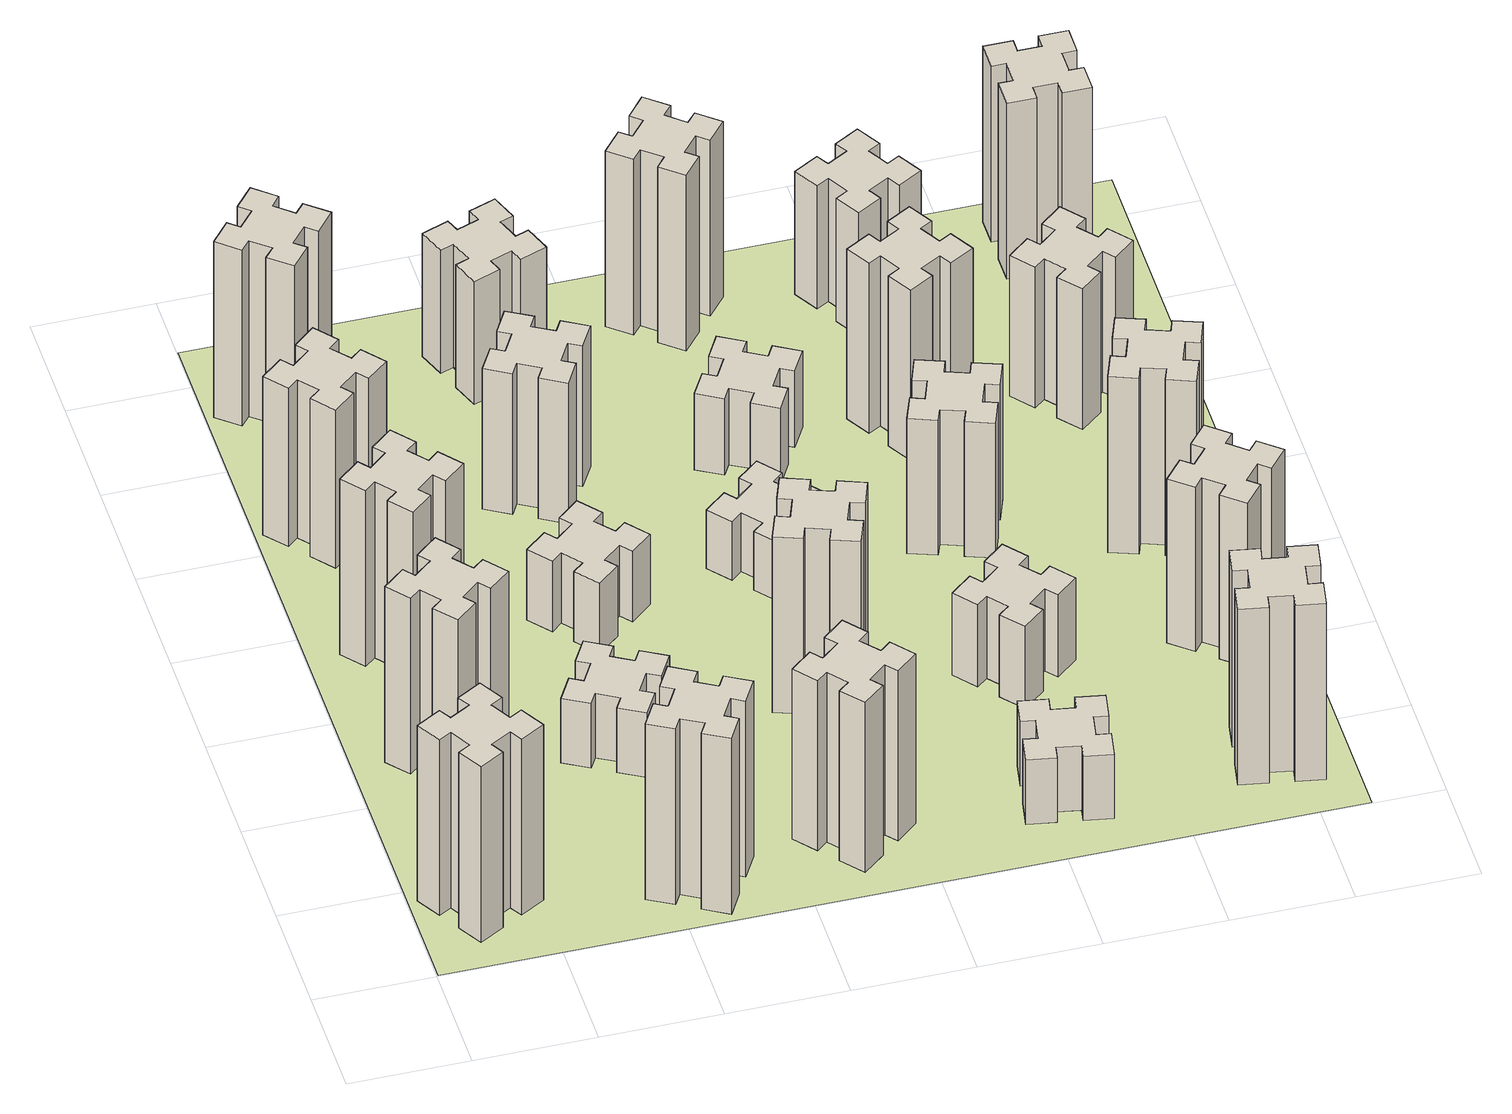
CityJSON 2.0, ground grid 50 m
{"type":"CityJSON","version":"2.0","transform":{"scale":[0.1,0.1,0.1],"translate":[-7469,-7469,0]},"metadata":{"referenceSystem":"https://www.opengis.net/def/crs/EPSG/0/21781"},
"CityObjects":{
"building1":{"type":"Building","attributes":{"class":"1000","function":"1000","usage":"1000","yearOfConstruction":2016,"roofType":"1000","measuredHeight":90,"storeysAboveGround":30,"storeysBelowGround":0},"geometry":[{"type":"Solid","lod":"1","boundaries":[[[[0,1,2,3,4,5,6,7,8,9,10,11,12,13,14,15,16,17,18,19]],[[17,16,20,21]],[[16,15,22,20]],[[15,14,23,22]],[[14,13,24,23]],[[13,12,25,24]],[[12,11,26,25]],[[11,10,27,26]],[[10,9,28,27]],[[9,8,29,28]],[[8,7,30,29]],[[7,6,31,30]],[[6,5,32,31]],[[5,4,33,32]],[[4,3,34,33]],[[3,2,35,34]],[[2,1,36,35]],[[1,0,37,36]],[[0,19,38,37]],[[19,18,39,38]],[[18,17,21,39]],[[24,25,26,27,28,29,30,31,32,33,34,35,36,37,38,39,21,20,22,23]]]]}]},
"building2":{"type":"Building","attributes":{"class":"1000","function":"1000","usage":"1000","yearOfConstruction":2016,"roofType":"1000","measuredHeight":90,"storeysAboveGround":30,"storeysBelowGround":0},"geometry":[{"type":"Solid","lod":"1","boundaries":[[[[40,41,42,43,44,45,46,47,48,49,50,51,52,53,54,55,56,57,58,59]],[[57,56,60,61]],[[56,55,62,60]],[[55,54,63,62]],[[54,53,64,63]],[[53,52,65,64]],[[52,51,66,65]],[[51,50,67,66]],[[50,49,68,67]],[[49,48,69,68]],[[48,47,70,69]],[[47,46,71,70]],[[46,45,72,71]],[[45,44,73,72]],[[44,43,74,73]],[[43,42,75,74]],[[42,41,76,75]],[[41,40,77,76]],[[40,59,78,77]],[[59,58,79,78]],[[58,57,61,79]],[[64,65,66,67,68,69,70,71,72,73,74,75,76,77,78,79,61,60,62,63]]]]}]},
"building3":{"type":"Building","attributes":{"class":"1000","function":"1000","usage":"1000","yearOfConstruction":2016,"roofType":"1000","measuredHeight":90,"storeysAboveGround":30,"storeysBelowGround":0},"geometry":[{"type":"Solid","lod":"1","boundaries":[[[[80,81,82,83,84,85,86,87,88,89,90,91,92,93,94,95,96,97,98,99]],[[97,96,100,101]],[[96,95,102,100]],[[95,94,103,102]],[[94,93,104,103]],[[93,92,105,104]],[[92,91,106,105]],[[91,90,107,106]],[[90,89,108,107]],[[89,88,109,108]],[[88,87,110,109]],[[87,86,111,110]],[[86,85,112,111]],[[85,84,113,112]],[[84,83,114,113]],[[83,82,115,114]],[[82,81,116,115]],[[81,80,117,116]],[[80,99,118,117]],[[99,98,119,118]],[[98,97,101,119]],[[104,105,106,107,108,109,110,111,112,113,114,115,116,117,118,119,101,100,102,103]]]]}]},
"building4":{"type":"Building","attributes":{"class":"1000","function":"1000","usage":"1000","yearOfConstruction":2016,"roofType":"1000","measuredHeight":81,"storeysAboveGround":30,"storeysBelowGround":0},"geometry":[{"type":"Solid","lod":"1","boundaries":[[[[120,121,122,123,124,125,126,127,128,129,130,131,132,133,134,135,136,137,138,139]],[[137,136,140,141]],[[136,135,142,140]],[[135,134,143,142]],[[134,133,144,143]],[[133,132,145,144]],[[132,131,146,145]],[[131,130,147,146]],[[130,129,148,147]],[[129,128,149,148]],[[128,127,150,149]],[[127,126,151,150]],[[126,125,152,151]],[[125,124,153,152]],[[124,123,154,153]],[[123,122,155,154]],[[122,121,156,155]],[[121,120,157,156]],[[120,139,158,157]],[[139,138,159,158]],[[138,137,141,159]],[[144,145,146,147,148,149,150,151,152,153,154,155,156,157,158,159,141,140,142,143]]]]}]},
"building5":{"type":"Building","attributes":{"class":"1000","function":"1000","usage":"1000","yearOfConstruction":2016,"roofType":"1000","measuredHeight":90,"storeysAboveGround":30,"storeysBelowGround":0},"geometry":[{"type":"Solid","lod":"1","boundaries":[[[[160,161,162,163,164,165,166,167,168,169,170,171,172,173,174,175,176,177,178,179]],[[177,176,180,181]],[[176,175,182,180]],[[175,174,183,182]],[[174,173,184,183]],[[173,172,185,184]],[[172,171,186,185]],[[171,170,187,186]],[[170,169,188,187]],[[169,168,189,188]],[[168,167,190,189]],[[167,166,191,190]],[[166,165,192,191]],[[165,164,193,192]],[[164,163,194,193]],[[163,162,195,194]],[[162,161,196,195]],[[161,160,197,196]],[[160,179,198,197]],[[179,178,199,198]],[[178,177,181,199]],[[184,185,186,187,188,189,190,191,192,193,194,195,196,197,198,199,181,180,182,183]]]]}]},
"building6":{"type":"Building","attributes":{"class":"1000","function":"1000","usage":"1000","yearOfConstruction":2016,"roofType":"1000","measuredHeight":90,"storeysAboveGround":30,"storeysBelowGround":0},"geometry":[{"type":"Solid","lod":"1","boundaries":[[[[200,201,202,203,204,205,206,207,208,209,210,211,212,213,214,215,216,217,218,219]],[[217,216,220,221]],[[216,215,222,220]],[[215,214,223,222]],[[214,213,224,223]],[[213,212,225,224]],[[212,211,226,225]],[[211,210,227,226]],[[210,209,228,227]],[[209,208,229,228]],[[208,207,230,229]],[[207,206,231,230]],[[206,205,232,231]],[[205,204,233,232]],[[204,203,234,233]],[[203,202,235,234]],[[202,201,236,235]],[[201,200,237,236]],[[200,219,238,237]],[[219,218,239,238]],[[218,217,221,239]],[[224,225,226,227,228,229,230,231,232,233,234,235,236,237,238,239,221,220,222,223]]]]}]},
"building7":{"type":"Building","attributes":{"class":"1000","function":"1000","usage":"1000","yearOfConstruction":2016,"roofType":"1000","measuredHeight":33,"storeysAboveGround":30,"storeysBelowGround":0},"geometry":[{"type":"Solid","lod":"1","boundaries":[[[[240,241,242,243,244,245,246,247,248,249,250,251,252,253,254,255,256,257,258,259]],[[257,256,260,261]],[[256,255,262,260]],[[255,254,263,262]],[[254,253,264,263]],[[253,252,265,264]],[[252,251,266,265]],[[251,250,267,266]],[[250,249,268,267]],[[249,248,269,268]],[[248,247,270,269]],[[247,246,271,270]],[[246,245,272,271]],[[245,244,273,272]],[[244,243,274,273]],[[243,242,275,274]],[[242,241,276,275]],[[241,240,277,276]],[[240,259,278,277]],[[259,258,279,278]],[[258,257,261,279]],[[264,265,266,267,268,269,270,271,272,273,274,275,276,277,278,279,261,260,262,263]]]]}]},
"building8":{"type":"Building","attributes":{"class":"1000","function":"1000","usage":"1000","yearOfConstruction":2016,"roofType":"1000","measuredHeight":36,"storeysAboveGround":30,"storeysBelowGround":0},"geometry":[{"type":"Solid","lod":"1","boundaries":[[[[280,281,282,283,284,285,286,287,288,289,290,291,292,293,294,295,296,297,298,299]],[[297,296,300,301]],[[296,295,302,300]],[[295,294,303,302]],[[294,293,304,303]],[[293,292,305,304]],[[292,291,306,305]],[[291,290,307,306]],[[290,289,308,307]],[[289,288,309,308]],[[288,287,310,309]],[[287,286,311,310]],[[286,285,312,311]],[[285,284,313,312]],[[284,283,314,313]],[[283,282,315,314]],[[282,281,316,315]],[[281,280,317,316]],[[280,299,318,317]],[[299,298,319,318]],[[298,297,301,319]],[[304,305,306,307,308,309,310,311,312,313,314,315,316,317,318,319,301,300,302,303]]]]}]},
"building9":{"type":"Building","attributes":{"class":"1000","function":"1000","usage":"1000","yearOfConstruction":2016,"roofType":"1000","measuredHeight":87,"storeysAboveGround":30,"storeysBelowGround":0},"geometry":[{"type":"Solid","lod":"1","boundaries":[[[[320,321,322,323,324,325,326,327,328,329,330,331,332,333,334,335,336,337,338,339]],[[337,336,340,341]],[[336,335,342,340]],[[335,334,343,342]],[[334,333,344,343]],[[333,332,345,344]],[[332,331,346,345]],[[331,330,347,346]],[[330,329,348,347]],[[329,328,349,348]],[[328,327,350,349]],[[327,326,351,350]],[[326,325,352,351]],[[325,324,353,352]],[[324,323,354,353]],[[323,322,355,354]],[[322,321,356,355]],[[321,320,357,356]],[[320,339,358,357]],[[339,338,359,358]],[[338,337,341,359]],[[344,345,346,347,348,349,350,351,352,353,354,355,356,357,358,359,341,340,342,343]]]]}]},
"building10":{"type":"Building","attributes":{"class":"1000","function":"1000","usage":"1000","yearOfConstruction":2016,"roofType":"1000","measuredHeight":72,"storeysAboveGround":30,"storeysBelowGround":0},"geometry":[{"type":"Solid","lod":"1","boundaries":[[[[360,361,362,363,364,365,366,367,368,369,370,371,372,373,374,375,376,377,378,379]],[[377,376,380,381]],[[376,375,382,380]],[[375,374,383,382]],[[374,373,384,383]],[[373,372,385,384]],[[372,371,386,385]],[[371,370,387,386]],[[370,369,388,387]],[[369,368,389,388]],[[368,367,390,389]],[[367,366,391,390]],[[366,365,392,391]],[[365,364,393,392]],[[364,363,394,393]],[[363,362,395,394]],[[362,361,396,395]],[[361,360,397,396]],[[360,379,398,397]],[[379,378,399,398]],[[378,377,381,399]],[[384,385,386,387,388,389,390,391,392,393,394,395,396,397,398,399,381,380,382,383]]]]}]},
"building11":{"type":"Building","attributes":{"class":"1000","function":"1000","usage":"1000","yearOfConstruction":2016,"roofType":"1000","measuredHeight":63,"storeysAboveGround":30,"storeysBelowGround":0},"geometry":[{"type":"Solid","lod":"1","boundaries":[[[[400,401,402,403,404,405,406,407,408,409,410,411,412,413,414,415,416,417,418,419]],[[417,416,420,421]],[[416,415,422,420]],[[415,414,423,422]],[[414,413,424,423]],[[413,412,425,424]],[[412,411,426,425]],[[411,410,427,426]],[[410,409,428,427]],[[409,408,429,428]],[[408,407,430,429]],[[407,406,431,430]],[[406,405,432,431]],[[405,404,433,432]],[[404,403,434,433]],[[403,402,435,434]],[[402,401,436,435]],[[401,400,437,436]],[[400,419,438,437]],[[419,418,439,438]],[[418,417,421,439]],[[424,425,426,427,428,429,430,431,432,433,434,435,436,437,438,439,421,420,422,423]]]]}]},
"building12":{"type":"Building","attributes":{"class":"1000","function":"1000","usage":"1000","yearOfConstruction":2016,"roofType":"1000","measuredHeight":90,"storeysAboveGround":30,"storeysBelowGround":0},"geometry":[{"type":"Solid","lod":"1","boundaries":[[[[440,441,442,443,444,445,446,447,448,449,450,451,452,453,454,455,456,457,458,459]],[[457,456,460,461]],[[456,455,462,460]],[[455,454,463,462]],[[454,453,464,463]],[[453,452,465,464]],[[452,451,466,465]],[[451,450,467,466]],[[450,449,468,467]],[[449,448,469,468]],[[448,447,470,469]],[[447,446,471,470]],[[446,445,472,471]],[[445,444,473,472]],[[444,443,474,473]],[[443,442,475,474]],[[442,441,476,475]],[[441,440,477,476]],[[440,459,478,477]],[[459,458,479,478]],[[458,457,461,479]],[[464,465,466,467,468,469,470,471,472,473,474,475,476,477,478,479,461,460,462,463]]]]}]},
"building13":{"type":"Building","attributes":{"class":"1000","function":"1000","usage":"1000","yearOfConstruction":2016,"roofType":"1000","measuredHeight":30,"storeysAboveGround":30,"storeysBelowGround":0},"geometry":[{"type":"Solid","lod":"1","boundaries":[[[[480,481,482,483,484,485,486,487,488,489,490,491,492,493,494,495,496,497,498,499]],[[497,496,500,501]],[[496,495,502,500]],[[495,494,503,502]],[[494,493,504,503]],[[493,492,505,504]],[[492,491,506,505]],[[491,490,507,506]],[[490,489,508,507]],[[489,488,509,508]],[[488,487,510,509]],[[487,486,511,510]],[[486,485,512,511]],[[485,484,513,512]],[[484,483,514,513]],[[483,482,515,514]],[[482,481,516,515]],[[481,480,517,516]],[[480,499,518,517]],[[499,498,519,518]],[[498,497,501,519]],[[504,505,506,507,508,509,510,511,512,513,514,515,516,517,518,519,501,500,502,503]]]]}]},
"building14":{"type":"Building","attributes":{"class":"1000","function":"1000","usage":"1000","yearOfConstruction":2016,"roofType":"1000","measuredHeight":33,"storeysAboveGround":30,"storeysBelowGround":0},"geometry":[{"type":"Solid","lod":"1","boundaries":[[[[520,521,522,523,524,525,526,527,528,529,530,531,532,533,534,535,536,537,538,539]],[[537,536,540,541]],[[536,535,542,540]],[[535,534,543,542]],[[534,533,544,543]],[[533,532,545,544]],[[532,531,546,545]],[[531,530,547,546]],[[530,529,548,547]],[[529,528,549,548]],[[528,527,550,549]],[[527,526,551,550]],[[526,525,552,551]],[[525,524,553,552]],[[524,523,554,553]],[[523,522,555,554]],[[522,521,556,555]],[[521,520,557,556]],[[520,539,558,557]],[[539,538,559,558]],[[538,537,541,559]],[[544,545,546,547,548,549,550,551,552,553,554,555,556,557,558,559,541,540,542,543]]]]}]},
"building15":{"type":"Building","attributes":{"class":"1000","function":"1000","usage":"1000","yearOfConstruction":2016,"roofType":"1000","measuredHeight":39,"storeysAboveGround":30,"storeysBelowGround":0},"geometry":[{"type":"Solid","lod":"1","boundaries":[[[[560,561,562,563,564,565,566,567,568,569,570,571,572,573,574,575,576,577,578,579]],[[577,576,580,581]],[[576,575,582,580]],[[575,574,583,582]],[[574,573,584,583]],[[573,572,585,584]],[[572,571,586,585]],[[571,570,587,586]],[[570,569,588,587]],[[569,568,589,588]],[[568,567,590,589]],[[567,566,591,590]],[[566,565,592,591]],[[565,564,593,592]],[[564,563,594,593]],[[563,562,595,594]],[[562,561,596,595]],[[561,560,597,596]],[[560,579,598,597]],[[579,578,599,598]],[[578,577,581,599]],[[584,585,586,587,588,589,590,591,592,593,594,595,596,597,598,599,581,580,582,583]]]]}]},
"building16":{"type":"Building","attributes":{"class":"1000","function":"1000","usage":"1000","yearOfConstruction":2016,"roofType":"1000","measuredHeight":90,"storeysAboveGround":30,"storeysBelowGround":0},"geometry":[{"type":"Solid","lod":"1","boundaries":[[[[600,601,602,603,604,605,606,607,608,609,610,611,612,613,614,615,616,617,618,619]],[[617,616,620,621]],[[616,615,622,620]],[[615,614,623,622]],[[614,613,624,623]],[[613,612,625,624]],[[612,611,626,625]],[[611,610,627,626]],[[610,609,628,627]],[[609,608,629,628]],[[608,607,630,629]],[[607,606,631,630]],[[606,605,632,631]],[[605,604,633,632]],[[604,603,634,633]],[[603,602,635,634]],[[602,601,636,635]],[[601,600,637,636]],[[600,619,638,637]],[[619,618,639,638]],[[618,617,621,639]],[[624,625,626,627,628,629,630,631,632,633,634,635,636,637,638,639,621,620,622,623]]]]}]},
"building17":{"type":"Building","attributes":{"class":"1000","function":"1000","usage":"1000","yearOfConstruction":2016,"roofType":"1000","measuredHeight":42,"storeysAboveGround":30,"storeysBelowGround":0},"geometry":[{"type":"Solid","lod":"1","boundaries":[[[[640,641,642,643,644,645,646,647,648,649,650,651,652,653,654,655,656,657,658,659]],[[657,656,660,661]],[[656,655,662,660]],[[655,654,663,662]],[[654,653,664,663]],[[653,652,665,664]],[[652,651,666,665]],[[651,650,667,666]],[[650,649,668,667]],[[649,648,669,668]],[[648,647,670,669]],[[647,646,671,670]],[[646,645,672,671]],[[645,644,673,672]],[[644,643,674,673]],[[643,642,675,674]],[[642,641,676,675]],[[641,640,677,676]],[[640,659,678,677]],[[659,658,679,678]],[[658,657,661,679]],[[664,665,666,667,668,669,670,671,672,673,674,675,676,677,678,679,661,660,662,663]]]]}]},
"building18":{"type":"Building","attributes":{"class":"1000","function":"1000","usage":"1000","yearOfConstruction":2016,"roofType":"1000","measuredHeight":69,"storeysAboveGround":30,"storeysBelowGround":0},"geometry":[{"type":"Solid","lod":"1","boundaries":[[[[680,681,682,683,684,685,686,687,688,689,690,691,692,693,694,695,696,697,698,699]],[[697,696,700,701]],[[696,695,702,700]],[[695,694,703,702]],[[694,693,704,703]],[[693,692,705,704]],[[692,691,706,705]],[[691,690,707,706]],[[690,689,708,707]],[[689,688,709,708]],[[688,687,710,709]],[[687,686,711,710]],[[686,685,712,711]],[[685,684,713,712]],[[684,683,714,713]],[[683,682,715,714]],[[682,681,716,715]],[[681,680,717,716]],[[680,699,718,717]],[[699,698,719,718]],[[698,697,701,719]],[[704,705,706,707,708,709,710,711,712,713,714,715,716,717,718,719,701,700,702,703]]]]}]},
"building19":{"type":"Building","attributes":{"class":"1000","function":"1000","usage":"1000","yearOfConstruction":2016,"roofType":"1000","measuredHeight":87,"storeysAboveGround":30,"storeysBelowGround":0},"geometry":[{"type":"Solid","lod":"1","boundaries":[[[[720,721,722,723,724,725,726,727,728,729,730,731,732,733,734,735,736,737,738,739]],[[737,736,740,741]],[[736,735,742,740]],[[735,734,743,742]],[[734,733,744,743]],[[733,732,745,744]],[[732,731,746,745]],[[731,730,747,746]],[[730,729,748,747]],[[729,728,749,748]],[[728,727,750,749]],[[727,726,751,750]],[[726,725,752,751]],[[725,724,753,752]],[[724,723,754,753]],[[723,722,755,754]],[[722,721,756,755]],[[721,720,757,756]],[[720,739,758,757]],[[739,738,759,758]],[[738,737,741,759]],[[744,745,746,747,748,749,750,751,752,753,754,755,756,757,758,759,741,740,742,743]]]]}]},
"building20":{"type":"Building","attributes":{"class":"1000","function":"1000","usage":"1000","yearOfConstruction":2016,"roofType":"1000","measuredHeight":90,"storeysAboveGround":30,"storeysBelowGround":0},"geometry":[{"type":"Solid","lod":"1","boundaries":[[[[760,761,762,763,764,765,766,767,768,769,770,771,772,773,774,775,776,777,778,779]],[[777,776,780,781]],[[776,775,782,780]],[[775,774,783,782]],[[774,773,784,783]],[[773,772,785,784]],[[772,771,786,785]],[[771,770,787,786]],[[770,769,788,787]],[[769,768,789,788]],[[768,767,790,789]],[[767,766,791,790]],[[766,765,792,791]],[[765,764,793,792]],[[764,763,794,793]],[[763,762,795,794]],[[762,761,796,795]],[[761,760,797,796]],[[760,779,798,797]],[[779,778,799,798]],[[778,777,781,799]],[[784,785,786,787,788,789,790,791,792,793,794,795,796,797,798,799,781,780,782,783]]]]}]},
"building21":{"type":"Building","attributes":{"class":"1000","function":"1000","usage":"1000","yearOfConstruction":2016,"roofType":"1000","measuredHeight":63,"storeysAboveGround":30,"storeysBelowGround":0},"geometry":[{"type":"Solid","lod":"1","boundaries":[[[[800,801,802,803,804,805,806,807,808,809,810,811,812,813,814,815,816,817,818,819]],[[817,816,820,821]],[[816,815,822,820]],[[815,814,823,822]],[[814,813,824,823]],[[813,812,825,824]],[[812,811,826,825]],[[811,810,827,826]],[[810,809,828,827]],[[809,808,829,828]],[[808,807,830,829]],[[807,806,831,830]],[[806,805,832,831]],[[805,804,833,832]],[[804,803,834,833]],[[803,802,835,834]],[[802,801,836,835]],[[801,800,837,836]],[[800,819,838,837]],[[819,818,839,838]],[[818,817,821,839]],[[824,825,826,827,828,829,830,831,832,833,834,835,836,837,838,839,821,820,822,823]]]]}]},
"building22":{"type":"Building","attributes":{"class":"1000","function":"1000","usage":"1000","yearOfConstruction":2016,"roofType":"1000","measuredHeight":84,"storeysAboveGround":30,"storeysBelowGround":0},"geometry":[{"type":"Solid","lod":"1","boundaries":[[[[840,841,842,843,844,845,846,847,848,849,850,851,852,853,854,855,856,857,858,859]],[[857,856,860,861]],[[856,855,862,860]],[[855,854,863,862]],[[854,853,864,863]],[[853,852,865,864]],[[852,851,866,865]],[[851,850,867,866]],[[850,849,868,867]],[[849,848,869,868]],[[848,847,870,869]],[[847,846,871,870]],[[846,845,872,871]],[[845,844,873,872]],[[844,843,874,873]],[[843,842,875,874]],[[842,841,876,875]],[[841,840,877,876]],[[840,859,878,877]],[[859,858,879,878]],[[858,857,861,879]],[[864,865,866,867,868,869,870,871,872,873,874,875,876,877,878,879,861,860,862,863]]]]}]},
"building23":{"type":"Building","attributes":{"class":"1000","function":"1000","usage":"1000","yearOfConstruction":2016,"roofType":"1000","measuredHeight":90,"storeysAboveGround":30,"storeysBelowGround":0},"geometry":[{"type":"Solid","lod":"1","boundaries":[[[[880,881,882,883,884,885,886,887,888,889,890,891,892,893,894,895,896,897,898,899]],[[897,896,900,901]],[[896,895,902,900]],[[895,894,903,902]],[[894,893,904,903]],[[893,892,905,904]],[[892,891,906,905]],[[891,890,907,906]],[[890,889,908,907]],[[889,888,909,908]],[[888,887,910,909]],[[887,886,911,910]],[[886,885,912,911]],[[885,884,913,912]],[[884,883,914,913]],[[883,882,915,914]],[[882,881,916,915]],[[881,880,917,916]],[[880,899,918,917]],[[899,898,919,918]],[[898,897,901,919]],[[904,905,906,907,908,909,910,911,912,913,914,915,916,917,918,919,901,900,902,903]]]]}]},
"building24":{"type":"Building","attributes":{"class":"1000","function":"1000","usage":"1000","yearOfConstruction":2016,"roofType":"1000","measuredHeight":72,"storeysAboveGround":30,"storeysBelowGround":0},"geometry":[{"type":"Solid","lod":"1","boundaries":[[[[920,921,922,923,924,925,926,927,928,929,930,931,932,933,934,935,936,937,938,939]],[[937,936,940,941]],[[936,935,942,940]],[[935,934,943,942]],[[934,933,944,943]],[[933,932,945,944]],[[932,931,946,945]],[[931,930,947,946]],[[930,929,948,947]],[[929,928,949,948]],[[928,927,950,949]],[[927,926,951,950]],[[926,925,952,951]],[[925,924,953,952]],[[924,923,954,953]],[[923,922,955,954]],[[922,921,956,955]],[[921,920,957,956]],[[920,939,958,957]],[[939,938,959,958]],[[938,937,941,959]],[[944,945,946,947,948,949,950,951,952,953,954,955,956,957,958,959,941,940,942,943]]]]}]},
"building25":{"type":"Building","attributes":{"class":"1000","function":"1000","usage":"1000","yearOfConstruction":2016,"roofType":"1000","measuredHeight":90,"storeysAboveGround":30,"storeysBelowGround":0},"geometry":[{"type":"Solid","lod":"1","boundaries":[[[[960,961,962,963,964,965,966,967,968,969,970,971,972,973,974,975,976,977,978,979]],[[977,976,980,981]],[[976,975,982,980]],[[975,974,983,982]],[[974,973,984,983]],[[973,972,985,984]],[[972,971,986,985]],[[971,970,987,986]],[[970,969,988,987]],[[969,968,989,988]],[[968,967,990,989]],[[967,966,991,990]],[[966,965,992,991]],[[965,964,993,992]],[[964,963,994,993]],[[963,962,995,994]],[[962,961,996,995]],[[961,960,997,996]],[[960,979,998,997]],[[979,978,999,998]],[[978,977,981,999]],[[984,985,986,987,988,989,990,991,992,993,994,995,996,997,998,999,981,980,982,983]]]]}]},
"landuse1":{"type":"LandUse","attributes":{"name":"plot1","function":"1010"},"geometry":[{"type":"MultiSurface","lod":"1","boundaries":[[[1000,1001,1002,1003]]]}]}
},
"vertices":[
[287,255,0],[374,305,0],[404,253,0],[508,313,0],[448,417,0],[396,387,0],[346,474,0],[398,504,0],[338,608,0],[234,548,0],[264,496,0],[177,446,0],[147,498,0],[43,438,0],[103,334,0],[155,364,0],[205,277,0],[153,247,0],[213,143,0],[317,203,0],[205,277,900],[153,247,900],[155,364,900],[103,334,900],[43,438,900],[147,498,900],[177,446,900],[264,496,900],[234,548,900],[338,608,900],[398,504,900],[346,474,900],[396,387,900],[448,417,900],[508,313,900],[404,253,900],[374,305,900],[287,255,900],[317,203,900],[213,143,900],
[492,1248,0],[427,1324,0],[473,1363,0],[396,1455,0],[304,1378,0],[343,1332,0],[266,1267,0],[228,1313,0],[136,1236,0],[213,1144,0],[259,1183,0],[323,1106,0],[277,1068,0],[354,976,0],[446,1053,0],[408,1099,0],[484,1163,0],[523,1117,0],[615,1194,0],[538,1286,0],[484,1163,900],[523,1117,900],[408,1099,900],[446,1053,900],[354,976,900],[277,1068,900],[323,1106,900],[259,1183,900],[213,1144,900],[136,1236,900],[228,1313,900],[266,1267,900],[343,1332,900],[304,1378,900],[396,1455,900],[473,1363,900],[427,1324,900],[492,1248,900],[538,1286,900],[615,1194,900],
[492,1888,0],[427,1964,0],[473,2003,0],[396,2095,0],[304,2018,0],[343,1972,0],[266,1907,0],[228,1953,0],[136,1876,0],[213,1784,0],[259,1823,0],[323,1746,0],[277,1708,0],[354,1616,0],[446,1693,0],[408,1739,0],[484,1803,0],[523,1757,0],[615,1834,0],[538,1926,0],[484,1803,900],[523,1757,900],[408,1739,900],[446,1693,900],[354,1616,900],[277,1708,900],[323,1746,900],[259,1823,900],[213,1784,900],[136,1876,900],[228,1953,900],[266,1907,900],[343,1972,900],[304,2018,900],[396,2095,900],[473,2003,900],[427,1964,900],[492,1888,900],[538,1926,900],[615,1834,900],
[243,2712,0],[166,2647,0],[128,2693,0],[36,2616,0],[113,2524,0],[159,2563,0],[223,2486,0],[177,2448,0],[254,2356,0],[346,2433,0],[308,2479,0],[384,2543,0],[423,2497,0],[515,2574,0],[438,2666,0],[392,2628,0],[327,2704,0],[373,2743,0],[296,2835,0],[204,2758,0],[327,2704,810],[373,2743,810],[392,2628,810],[438,2666,810],[515,2574,810],[423,2497,810],[384,2543,810],[308,2479,810],[346,2433,810],[254,2356,810],[177,2448,810],[223,2486,810],[159,2563,810],[113,2524,810],[36,2616,810],[128,2693,810],[166,2647,810],[243,2712,810],[204,2758,810],[296,2835,810],
[1214,346,0],[1127,396,0],[1157,448,0],[1053,508,0],[993,404,0],[1045,374,0],[995,287,0],[943,317,0],[883,213,0],[987,153,0],[1017,205,0],[1104,155,0],[1074,103,0],[1178,43,0],[1238,147,0],[1186,177,0],[1236,264,0],[1288,234,0],[1348,338,0],[1244,398,0],[1236,264,900],[1288,234,900],[1186,177,900],[1238,147,900],[1178,43,900],[1074,103,900],[1104,155,900],[1017,205,900],[987,153,900],[883,213,900],[943,317,900],[995,287,900],[1045,374,900],[993,404,900],[1053,508,900],[1157,448,900],[1127,396,900],[1214,346,900],[1244,398,900],[1348,338,900],
[384,3387,0],[308,3452,0],[346,3498,0],[254,3575,0],[177,3483,0],[223,3444,0],[159,3368,0],[113,3406,0],[36,3314,0],[128,3237,0],[166,3283,0],[243,3219,0],[204,3173,0],[296,3096,0],[373,3188,0],[327,3226,0],[392,3303,0],[438,3264,0],[515,3356,0],[423,3433,0],[392,3303,900],[438,3264,900],[327,3226,900],[373,3188,900],[296,3096,900],[204,3173,900],[243,3219,900],[166,3283,900],[128,3237,900],[36,3314,900],[113,3406,900],[159,3368,900],[223,3444,900],[177,3483,900],[254,3575,900],[346,3498,900],[308,3452,900],[384,3387,900],[423,3433,900],[515,3356,900],
[1086,1017,0],[1136,1104,0],[1188,1074,0],[1248,1178,0],[1144,1238,0],[1114,1186,0],[1027,1236,0],[1057,1288,0],[953,1348,0],[893,1244,0],[945,1214,0],[895,1127,0],[843,1157,0],[783,1053,0],[887,993,0],[917,1045,0],[1004,995,0],[974,943,0],[1078,883,0],[1138,987,0],[1004,995,330],[974,943,330],[917,1045,330],[887,993,330],[783,1053,330],[843,1157,330],[895,1127,330],[945,1214,330],[893,1244,330],[953,1348,330],[1057,1288,330],[1027,1236,330],[1114,1186,330],[1144,1238,330],[1248,1178,330],[1188,1074,330],[1136,1104,330],[1086,1017,330],[1138,987,330],[1078,883,330],
[1083,1972,0],[1006,1907,0],[968,1953,0],[876,1876,0],[953,1784,0],[999,1823,0],[1063,1746,0],[1017,1708,0],[1094,1616,0],[1186,1693,0],[1148,1739,0],[1224,1803,0],[1263,1757,0],[1355,1834,0],[1278,1926,0],[1232,1888,0],[1167,1964,0],[1213,2003,0],[1136,2095,0],[1044,2018,0],[1167,1964,360],[1213,2003,360],[1232,1888,360],[1278,1926,360],[1355,1834,360],[1263,1757,360],[1224,1803,360],[1148,1739,360],[1186,1693,360],[1094,1616,360],[1017,1708,360],[1063,1746,360],[999,1823,360],[953,1784,360],[876,1876,360],[968,1953,360],[1006,1907,360],[1083,1972,360],[1044,2018,360],[1136,2095,360],
[1639,343,0],[1703,266,0],[1657,228,0],[1734,136,0],[1826,213,0],[1788,259,0],[1864,323,0],[1903,277,0],[1995,354,0],[1918,446,0],[1872,408,0],[1807,484,0],[1853,523,0],[1776,615,0],[1684,538,0],[1723,492,0],[1646,427,0],[1608,473,0],[1516,396,0],[1593,304,0],[1646,427,870],[1608,473,870],[1723,492,870],[1684,538,870],[1776,615,870],[1853,523,870],[1807,484,870],[1872,408,870],[1918,446,870],[1995,354,870],[1903,277,870],[1864,323,870],[1788,259,870],[1826,213,870],[1734,136,870],[1657,228,870],[1703,266,870],[1639,343,870],[1593,304,870],[1516,396,870],
[1214,2666,0],[1127,2716,0],[1157,2768,0],[1053,2828,0],[993,2724,0],[1045,2694,0],[995,2607,0],[943,2637,0],[883,2533,0],[987,2473,0],[1017,2525,0],[1104,2475,0],[1074,2423,0],[1178,2363,0],[1238,2467,0],[1186,2497,0],[1236,2584,0],[1288,2554,0],[1348,2658,0],[1244,2718,0],[1236,2584,720],[1288,2554,720],[1186,2497,720],[1238,2467,720],[1178,2363,720],[1074,2423,720],[1104,2475,720],[1017,2525,720],[987,2473,720],[883,2533,720],[943,2637,720],[995,2607,720],[1045,2694,720],[993,2724,720],[1053,2828,720],[1157,2768,720],[1127,2716,720],[1214,2666,720],[1244,2718,720],[1348,2658,720],
[1125,3456,0],[1031,3422,0],[1010,3478,0],[897,3437,0],[939,3324,0],[995,3345,0],[1029,3251,0],[973,3230,0],[1014,3117,0],[1127,3159,0],[1106,3215,0],[1200,3249,0],[1220,3193,0],[1333,3234,0],[1292,3347,0],[1236,3326,0],[1202,3420,0],[1258,3440,0],[1217,3553,0],[1104,3512,0],[1202,3420,630],[1258,3440,630],[1236,3326,630],[1292,3347,630],[1333,3234,630],[1220,3193,630],[1200,3249,630],[1106,3215,630],[1127,3159,630],[1014,3117,630],[973,3230,630],[1029,3251,630],[995,3345,630],[939,3324,630],[897,3437,630],[1010,3478,630],[1031,3422,630],[1125,3456,630],[1104,3512,630],[1217,3553,630],
[1769,1300,0],[1735,1206,0],[1679,1227,0],[1637,1114,0],[1750,1073,0],[1771,1129,0],[1865,1095,0],[1844,1039,0],[1957,997,0],[1998,1110,0],[1942,1131,0],[1976,1225,0],[2032,1204,0],[2073,1317,0],[1960,1358,0],[1940,1302,0],[1846,1336,0],[1867,1392,0],[1754,1433,0],[1713,1320,0],[1846,1336,900],[1867,1392,900],[1940,1302,900],[1960,1358,900],[2073,1317,900],[2032,1204,900],[1976,1225,900],[1942,1131,900],[1998,1110,900],[1957,997,900],[1844,1039,900],[1865,1095,900],[1771,1129,900],[1750,1073,900],[1637,1114,900],[1679,1227,900],[1735,1206,900],[1769,1300,900],[1713,1320,900],[1754,1433,900],
[1972,1988,0],[1907,2064,0],[1953,2103,0],[1876,2195,0],[1784,2118,0],[1823,2072,0],[1746,2007,0],[1708,2053,0],[1616,1976,0],[1693,1884,0],[1739,1923,0],[1803,1846,0],[1757,1808,0],[1834,1716,0],[1926,1793,0],[1888,1839,0],[1964,1903,0],[2003,1857,0],[2095,1934,0],[2018,2026,0],[1964,1903,300],[2003,1857,300],[1888,1839,300],[1926,1793,300],[1834,1716,300],[1757,1808,300],[1803,1846,300],[1739,1923,300],[1693,1884,300],[1616,1976,300],[1708,2053,300],[1746,2007,300],[1823,2072,300],[1784,2118,300],[1876,2195,300],[1953,2103,300],[1907,2064,300],[1972,1988,300],[2018,2026,300],[2095,1934,300],
[2496,444,0],[2478,345,0],[2419,356,0],[2398,237,0],[2517,217,0],[2527,276,0],[2625,258,0],[2615,199,0],[2733,178,0],[2754,297,0],[2695,307,0],[2712,405,0],[2771,395,0],[2792,513,0],[2674,534,0],[2664,475,0],[2565,492,0],[2576,551,0],[2457,572,0],[2437,454,0],[2565,492,330],[2576,551,330],[2664,475,330],[2674,534,330],[2792,513,330],[2771,395,330],[2712,405,330],[2695,307,330],[2754,297,330],[2733,178,330],[2615,199,330],[2625,258,330],[2527,276,330],[2517,217,330],[2398,237,330],[2419,356,330],[2478,345,330],[2496,444,330],[2437,454,330],[2457,572,330],
[2026,2497,0],[2076,2584,0],[2128,2554,0],[2188,2658,0],[2084,2718,0],[2054,2666,0],[1967,2716,0],[1997,2768,0],[1893,2828,0],[1833,2724,0],[1885,2694,0],[1835,2607,0],[1783,2637,0],[1723,2533,0],[1827,2473,0],[1857,2525,0],[1944,2475,0],[1914,2423,0],[2018,2363,0],[2078,2467,0],[1944,2475,390],[1914,2423,390],[1857,2525,390],[1827,2473,390],[1723,2533,390],[1783,2637,390],[1835,2607,390],[1885,2694,390],[1833,2724,390],[1893,2828,390],[1997,2768,390],[1967,2716,390],[2054,2666,390],[2084,2718,390],[2188,2658,390],[2128,2554,390],[2076,2584,390],[2026,2497,390],[2078,2467,390],[2018,2363,390],
[1746,3383,0],[1823,3319,0],[1784,3273,0],[1876,3196,0],[1953,3288,0],[1907,3326,0],[1972,3403,0],[2018,3364,0],[2095,3456,0],[2003,3533,0],[1964,3487,0],[1888,3552,0],[1926,3598,0],[1834,3675,0],[1757,3583,0],[1803,3544,0],[1739,3468,0],[1693,3506,0],[1616,3414,0],[1708,3337,0],[1739,3468,900],[1693,3506,900],[1803,3544,900],[1757,3583,900],[1834,3675,900],[1926,3598,900],[1888,3552,900],[1964,3487,900],[2003,3533,900],[2095,3456,900],[2018,3364,900],[1972,3403,900],[1907,3326,900],[1953,3288,900],[1876,3196,900],[1784,3273,900],[1823,3319,900],[1746,3383,900],[1708,3337,900],[1616,3414,900],
[2563,1232,0],[2486,1167,0],[2448,1213,0],[2356,1136,0],[2433,1044,0],[2479,1083,0],[2543,1006,0],[2497,968,0],[2574,876,0],[2666,953,0],[2628,999,0],[2704,1063,0],[2743,1017,0],[2835,1094,0],[2758,1186,0],[2712,1148,0],[2647,1224,0],[2693,1263,0],[2616,1355,0],[2524,1278,0],[2647,1224,420],[2693,1263,420],[2712,1148,420],[2758,1186,420],[2835,1094,420],[2743,1017,420],[2704,1063,420],[2628,999,420],[2666,953,420],[2574,876,420],[2497,968,420],[2543,1006,420],[2479,1083,420],[2433,1044,420],[2356,1136,420],[2448,1213,420],[2486,1167,420],[2563,1232,420],[2524,1278,420],[2616,1355,420],
[2682,1871,0],[2716,1965,0],[2772,1944,0],[2813,2057,0],[2700,2098,0],[2680,2042,0],[2586,2076,0],[2607,2132,0],[2494,2173,0],[2453,2060,0],[2509,2040,0],[2475,1946,0],[2419,1967,0],[2377,1854,0],[2490,1813,0],[2511,1869,0],[2605,1835,0],[2584,1779,0],[2697,1737,0],[2738,1850,0],[2605,1835,690],[2584,1779,690],[2511,1869,690],[2490,1813,690],[2377,1854,690],[2419,1967,690],[2475,1946,690],[2509,2040,690],[2453,2060,690],[2494,2173,690],[2607,2132,690],[2586,2076,690],[2680,2042,690],[2700,2098,690],[2813,2057,690],[2772,1944,690],[2716,1965,690],[2682,1871,690],[2738,1850,690],[2697,1737,690],
[2607,2475,0],[2694,2525,0],[2724,2473,0],[2828,2533,0],[2768,2637,0],[2716,2607,0],[2666,2694,0],[2718,2724,0],[2658,2828,0],[2554,2768,0],[2584,2716,0],[2497,2666,0],[2467,2718,0],[2363,2658,0],[2423,2554,0],[2475,2584,0],[2525,2497,0],[2473,2467,0],[2533,2363,0],[2637,2423,0],[2525,2497,870],[2473,2467,870],[2475,2584,870],[2423,2554,870],[2363,2658,870],[2467,2718,870],[2497,2666,870],[2584,2716,870],[2554,2768,870],[2658,2828,870],[2718,2724,870],[2666,2694,870],[2716,2607,870],[2768,2637,870],[2828,2533,870],[2724,2473,870],[2694,2525,870],[2607,2475,870],[2637,2423,870],[2533,2363,870],
[3504,475,0],[3405,492,0],[3416,551,0],[3297,572,0],[3277,454,0],[3336,444,0],[3318,345,0],[3259,356,0],[3238,237,0],[3357,217,0],[3367,276,0],[3465,258,0],[3455,199,0],[3573,178,0],[3594,297,0],[3535,307,0],[3552,405,0],[3611,395,0],[3632,513,0],[3514,534,0],[3552,405,900],[3611,395,900],[3535,307,900],[3594,297,900],[3573,178,900],[3455,199,900],[3465,258,900],[3367,276,900],[3357,217,900],[3238,237,900],[3259,356,900],[3318,345,900],[3336,444,900],[3277,454,900],[3297,572,900],[3416,551,900],[3405,492,900],[3504,475,900],[3514,534,900],[3632,513,900],
[2716,3347,0],[2666,3434,0],[2718,3464,0],[2658,3568,0],[2554,3508,0],[2584,3456,0],[2497,3406,0],[2467,3458,0],[2363,3398,0],[2423,3294,0],[2475,3324,0],[2525,3237,0],[2473,3207,0],[2533,3103,0],[2637,3163,0],[2607,3215,0],[2694,3265,0],[2724,3213,0],[2828,3273,0],[2768,3377,0],[2694,3265,630],[2724,3213,630],[2607,3215,630],[2637,3163,630],[2533,3103,630],[2473,3207,630],[2525,3237,630],[2475,3324,630],[2423,3294,630],[2363,3398,630],[2467,3458,630],[2497,3406,630],[2584,3456,630],[2554,3508,630],[2658,3568,630],[2718,3464,630],[2666,3434,630],[2716,3347,630],[2768,3377,630],[2828,3273,630],
[3487,1006,0],[3552,1083,0],[3598,1044,0],[3675,1136,0],[3583,1213,0],[3544,1167,0],[3468,1232,0],[3506,1278,0],[3414,1355,0],[3337,1263,0],[3383,1224,0],[3319,1148,0],[3273,1186,0],[3196,1094,0],[3288,1017,0],[3326,1063,0],[3403,999,0],[3364,953,0],[3456,876,0],[3533,968,0],[3403,999,840],[3364,953,840],[3326,1063,840],[3288,1017,840],[3196,1094,840],[3273,1186,840],[3319,1148,840],[3383,1224,840],[3337,1263,840],[3414,1355,840],[3506,1278,840],[3468,1232,840],[3544,1167,840],[3583,1213,840],[3675,1136,840],[3598,1044,840],[3552,1083,840],[3487,1006,840],[3533,968,840],[3456,876,840],
[3420,1842,0],[3326,1876,0],[3347,1932,0],[3234,1973,0],[3193,1860,0],[3249,1840,0],[3215,1746,0],[3159,1767,0],[3117,1654,0],[3230,1613,0],[3251,1669,0],[3345,1635,0],[3324,1579,0],[3437,1537,0],[3478,1650,0],[3422,1671,0],[3456,1765,0],[3512,1744,0],[3553,1857,0],[3440,1898,0],[3456,1765,900],[3512,1744,900],[3422,1671,900],[3478,1650,900],[3437,1537,900],[3324,1579,900],[3345,1635,900],[3251,1669,900],[3230,1613,900],[3117,1654,900],[3159,1767,900],[3215,1746,900],[3249,1840,900],[3193,1860,900],[3234,1973,900],[3347,1932,900],[3326,1876,900],[3420,1842,900],[3440,1898,900],[3553,1857,900],
[3119,2563,0],[3183,2486,0],[3137,2448,0],[3214,2356,0],[3306,2433,0],[3268,2479,0],[3344,2543,0],[3383,2497,0],[3475,2574,0],[3398,2666,0],[3352,2628,0],[3287,2704,0],[3333,2743,0],[3256,2835,0],[3164,2758,0],[3203,2712,0],[3126,2647,0],[3088,2693,0],[2996,2616,0],[3073,2524,0],[3126,2647,720],[3088,2693,720],[3203,2712,720],[3164,2758,720],[3256,2835,720],[3333,2743,720],[3287,2704,720],[3352,2628,720],[3398,2666,720],[3475,2574,720],[3383,2497,720],[3344,2543,720],[3268,2479,720],[3306,2433,720],[3214,2356,720],[3137,2448,720],[3183,2486,720],[3119,2563,720],[3073,2524,720],[2996,2616,720],
[3285,3325,0],[3385,3325,0],[3385,3265,0],[3505,3265,0],[3505,3385,0],[3445,3385,0],[3445,3485,0],[3505,3485,0],[3505,3605,0],[3385,3605,0],[3385,3545,0],[3285,3545,0],[3285,3605,0],[3165,3605,0],[3165,3485,0],[3225,3485,0],[3225,3385,0],[3165,3385,0],[3165,3265,0],[3285,3265,0],[3225,3385,900],[3165,3385,900],[3225,3485,900],[3165,3485,900],[3165,3605,900],[3285,3605,900],[3285,3545,900],[3385,3545,900],[3385,3605,900],[3505,3605,900],[3505,3485,900],[3445,3485,900],[3445,3385,900],[3505,3385,900],[3505,3265,900],[3385,3265,900],[3385,3325,900],[3285,3325,900],[3285,3265,900],[3165,3265,900],
[5,3705,0],[3705,3705,0],[3705,5,0],[5,5,0]
]}
